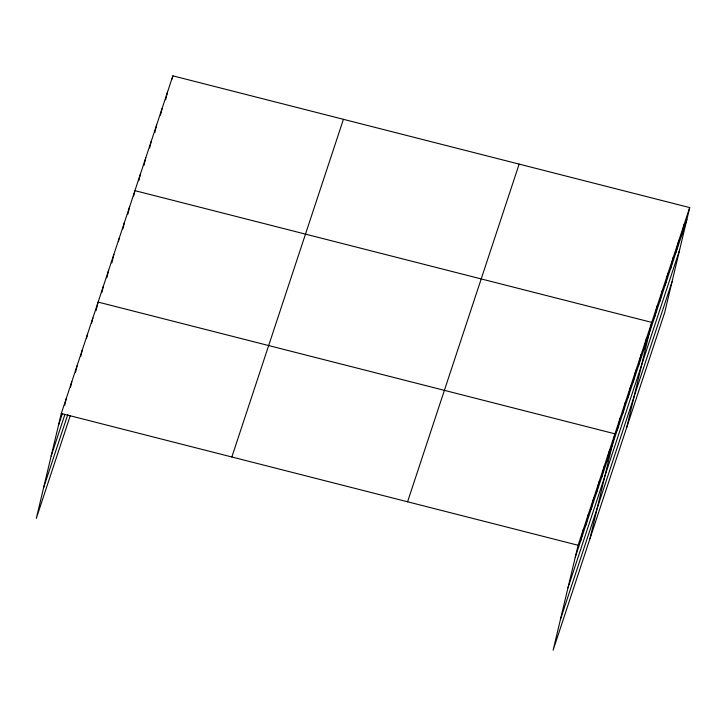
<?xml version="1.0" encoding="UTF-8"?>
<svg xmlns="http://www.w3.org/2000/svg" width="726" height="726" viewBox="0 0 726 726"><rect width="100%" height="100%" fill="white"/><g stroke="black" fill="none" stroke-linecap="round" stroke-linejoin="round"><path stroke-width="1.09" d="M689.7 207.591L578.114 545.262L553.13 650.16L664.707 312.489L689.7 207.591L172.87 75.84L61.293 413.511L36.3 518.409L70.313 415.472M64.75 405.135L66.547 397.594M70.531 387.058L71.81 381.676M75.531 372.22L77.074 365.75M80.795 356.303L82.328 349.832M86.566 338.225L87.592 333.915M91.567 323.388L92.855 317.997M96.059 310.701L98.11 302.08L614.94 433.83L589.948 538.728M101.831 292.632L103.373 286.162M106.84 277.786L108.637 270.244M111.84 262.948L113.891 254.327M118.383 241.64L119.155 238.409M122.876 228.953L124.418 222.483M127.876 214.116L129.673 206.565M133.648 196.038L134.936 190.648L651.767 322.398L626.774 427.296M138.811 180.72L140.354 174.249M143.975 165.392L145.772 157.851M149.656 147.913L151.189 141.443M154.819 132.595L156.616 125.044M160.491 115.116L162.034 108.646M165.655 99.789L167.452 92.247M172.098 79.08L172.87 75.84M580.555 541.197L583.377 529.336M585.809 525.279L588.641 513.418M591.073 509.362L593.895 497.501M596.336 493.444L599.159 481.583M601.591 477.527L604.422 465.665M606.854 461.6L609.677 449.748M617.372 429.765L620.204 417.913M622.636 413.847L625.458 401.995M627.899 397.93L630.722 386.069M633.154 382.012L635.985 370.151M638.417 366.095L641.24 354.234M643.681 350.177L646.503 338.316M654.353 317.852L657.184 306M659.78 301.453L662.602 289.592M665.197 285.055L668.02 273.194M670.615 268.647L673.438 256.795M676.033 252.249L678.864 240.397M681.46 235.85L684.282 223.989M58.461 425.363L62.327 413.693M51.147 456.073L64.832 414.682M43.614 487.709L67.808 414.482M231.839 456.99L343.425 119.318M407.567 501.784L519.144 164.112M575.291 557.114L686.878 219.452M567.977 587.815L679.563 250.152M560.445 619.45L672.022 281.788M61.293 413.511L578.114 545.262"/></g></svg>
